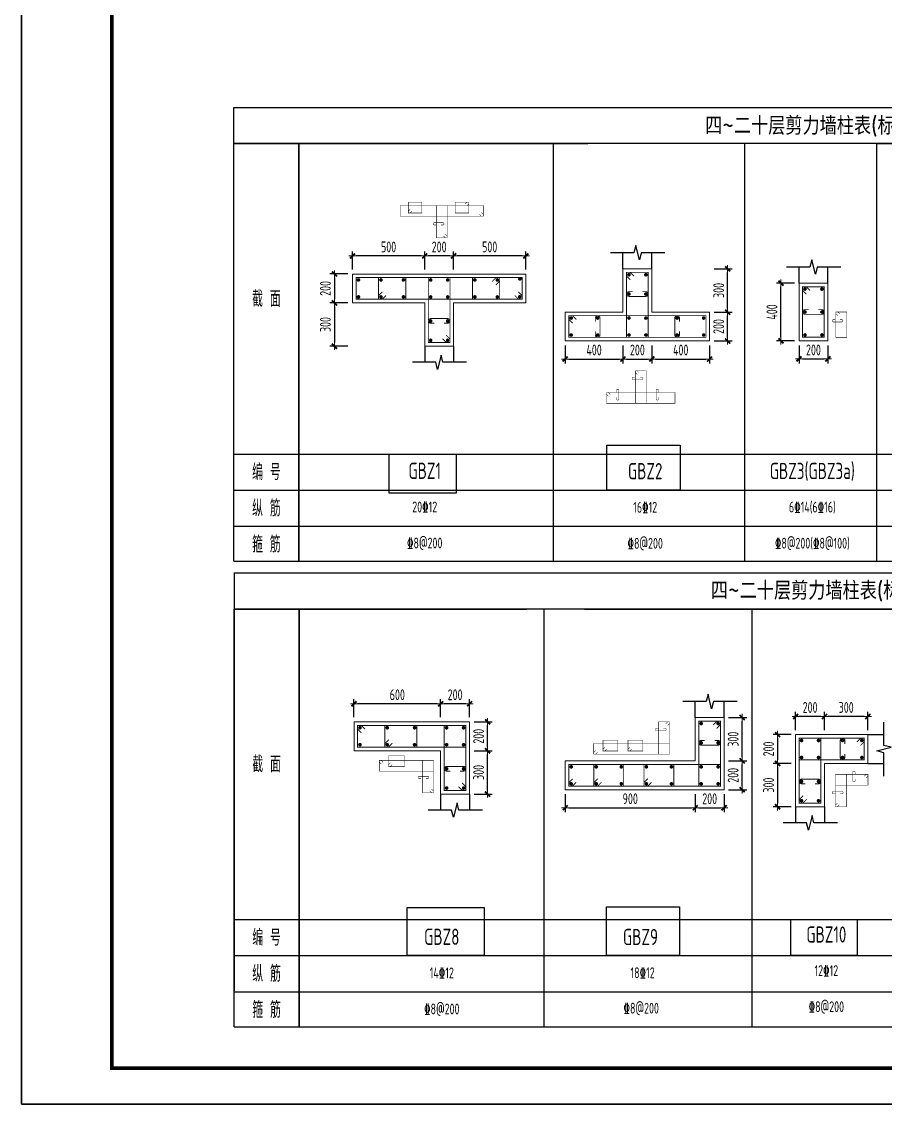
# Model space of a CAD drawing. Extents: x 580289 to 1106878, y -144605 to 78052.
# Drawn here: x 837055 to 860976, y 17710 to 47701 of the extents above; entities that cross this region are included whole.
import ezdxf
from ezdxf.enums import TextEntityAlignment as Align

# ---------------------------------------------------------------- set-up
doc = ezdxf.new("R2010")
doc.units = 0
doc.header["$LTSCALE"] = 100
doc.layers.get('0').update_dxf_attribs({"linetype": 'CONTINUOUS'})
doc.layers.get('Defpoints').update_dxf_attribs({"linetype": 'CONTINUOUS'})
for name, color, linetype in [('21000', 7, 'CONTINUOUS'), ('TAB', 7, 'CONTINUOUS'), ('TEXT', 2, 'CONTINUOUS'), ('THIN', 7, 'CONTINUOUS'), ('T图框', 7, 'CONTINUOUS'), ('图框', 254, 'CONTINUOUS')]:
    doc.layers.add(name, color=color, linetype=linetype)
for name, color, linetype, lineweight in [('REIN', 6, 'CONTINUOUS', 18), ('Z-柱大样外框', 7, 'CONTINUOUS', 18), ('Z-详图标注', 3, 'CONTINUOUS', 18)]:
    doc.layers.add(name, color=color, linetype=linetype, lineweight=lineweight)
doc.styles.get("Standard").update_dxf_attribs({"font": 'tssdeng.shx', "width": 0.7, "bigfont": 'tssdchn.shx'})
doc.styles.add('TCCAD_Dimension', font='Tssdeng.shx', dxfattribs={"width": 0.7, "bigfont": 'tssdchn.shx'})
doc.dimstyles.new('TCCAD_25_100', dxfattribs={"dimtxt": 300, "dimasz": 100, "dimexe": 125, "dimexo": 125, "dimgap": 100, "dimtad": 1, "dimdec": 0, "dimlfac": 0.25, "dimzin": 0, "dimdsep": 46, "dimtxsty": 'TCCAD_Dimension', "dimblk": '_TCDBK25_100', "dimcen": 0, "dimclrt": 7, "dimadec": 0, "dimazin": 0, "dimtfac": 1, "dimtdec": 0, "dimtix": 1, "dimtmove": 2, "dimatfit": 3, "dimfxl": 1, "dimtolj": 1, "dimtzin": 0, "dimarcsym": 0})

# ---------------------------------------------------------------- blocks, each defined once
blk = doc.blocks.new('_TCDBK25_100')
blk.add_line((-1, 0), (1, 0))
at = {"const_width": 0.5}
blk.add_lwpolyline([(-0.7, -0.7), (0.7, 0.7)], dxfattribs=at)
blk = doc.blocks.new('*D948')
at = {"layer": 'Defpoints', "color": 0}
for p in [(852109, 38856), (853709, 38856), (853709, 38356)]:
    blk.add_point(p, dxfattribs=at)
at = {"layer": 'Z-详图标注', "color": 0, "lineweight": -2}
for p, q in [((852109, 38731), (852109, 38231)), ((853709, 38731), (853709, 38231)), ((852209, 38356), (853609, 38356))]:
    blk.add_line(p, q, dxfattribs=at)
at = {"layer": 'Z-详图标注', "color": 0, "lineweight": -2, "xscale": 100, "yscale": 100, "zscale": 100, "rotation": 180}
blk.add_blockref('_TCDBK25_100', (852109, 38356), dxfattribs=at)
at = {"layer": 'Z-详图标注', "color": 0, "lineweight": -2, "xscale": 100, "yscale": 100, "zscale": 100}
blk.add_blockref('_TCDBK25_100', (853709, 38356), dxfattribs=at)
at = {"layer": 'Z-详图标注', "color": 7, "insert": (852909, 38606), "char_height": 300, "attachment_point": 5, "style": 'TCCAD_Dimension'}
blk.add_mtext('\\A1;400', dxfattribs=at)
blk = doc.blocks.new('*D949')
at = {"layer": 'Defpoints', "color": 0}
for p in [(853709, 38856), (854509, 38856), (854509, 38356)]:
    blk.add_point(p, dxfattribs=at)
at = {"layer": 'Z-详图标注', "color": 0, "lineweight": -2}
for p, q in [((853709, 38731), (853709, 38231)), ((854509, 38731), (854509, 38231)), ((853809, 38356), (854409, 38356))]:
    blk.add_line(p, q, dxfattribs=at)
at = {"layer": 'Z-详图标注', "color": 0, "lineweight": -2, "xscale": 100, "yscale": 100, "zscale": 100, "rotation": 180}
blk.add_blockref('_TCDBK25_100', (853709, 38356), dxfattribs=at)
at = {"layer": 'Z-详图标注', "color": 0, "lineweight": -2, "xscale": 100, "yscale": 100, "zscale": 100}
blk.add_blockref('_TCDBK25_100', (854509, 38356), dxfattribs=at)
at = {"layer": 'Z-详图标注', "color": 7, "insert": (854109, 38606), "char_height": 300, "attachment_point": 5, "style": 'TCCAD_Dimension'}
blk.add_mtext('\\A1;200', dxfattribs=at)
blk = doc.blocks.new('*D950')
at = {"layer": 'Defpoints', "color": 0}
for p in [(854509, 38856), (856109, 38856), (856109, 38356)]:
    blk.add_point(p, dxfattribs=at)
at = {"layer": 'Z-详图标注', "color": 0, "lineweight": -2}
for p, q in [((854509, 38731), (854509, 38231)), ((856109, 38731), (856109, 38231)), ((854609, 38356), (856009, 38356))]:
    blk.add_line(p, q, dxfattribs=at)
at = {"layer": 'Z-详图标注', "color": 0, "lineweight": -2, "xscale": 100, "yscale": 100, "zscale": 100, "rotation": 180}
blk.add_blockref('_TCDBK25_100', (854509, 38356), dxfattribs=at)
at = {"layer": 'Z-详图标注', "color": 0, "lineweight": -2, "xscale": 100, "yscale": 100, "zscale": 100}
blk.add_blockref('_TCDBK25_100', (856109, 38356), dxfattribs=at)
at = {"layer": 'Z-详图标注', "color": 7, "insert": (855309, 38606), "char_height": 300, "attachment_point": 5, "style": 'TCCAD_Dimension'}
blk.add_mtext('\\A1;400', dxfattribs=at)
blk = doc.blocks.new('*D951')
at = {"layer": 'Defpoints', "color": 0}
for p in [(856109, 39656), (856609, 39656), (856109, 38856)]:
    blk.add_point(p, dxfattribs=at)
at = {"layer": 'Z-详图标注', "color": 0, "lineweight": -2}
for p, q in [((856234, 39656), (856734, 39656)), ((856609, 38956), (856609, 39556)), ((856234, 38856), (856734, 38856))]:
    blk.add_line(p, q, dxfattribs=at)
at = {"layer": 'Z-详图标注', "color": 0, "lineweight": -2, "xscale": 100, "yscale": 100, "zscale": 100}
for p, rotation in [((856609, 39656), 90), ((856609, 38856), 270)]:
    blk.add_blockref('_TCDBK25_100', p, dxfattribs=dict(at, rotation=rotation))
at = {"layer": 'Z-详图标注', "color": 7, "insert": (856359, 39256), "char_height": 300, "attachment_point": 5, "rotation": 90, "style": 'TCCAD_Dimension'}
blk.add_mtext('\\A1;200', dxfattribs=at)
blk = doc.blocks.new('*D952')
at = {"layer": 'Defpoints', "color": 0}
for p in [(856109, 40856), (856609, 40856), (856109, 39656)]:
    blk.add_point(p, dxfattribs=at)
at = {"layer": 'Z-详图标注', "color": 0, "lineweight": -2}
for p, q in [((856234, 40856), (856734, 40856)), ((856609, 39756), (856609, 40756)), ((856234, 39656), (856734, 39656))]:
    blk.add_line(p, q, dxfattribs=at)
at = {"layer": 'Z-详图标注', "color": 0, "lineweight": -2, "xscale": 100, "yscale": 100, "zscale": 100}
for p, rotation in [((856609, 40856), 90), ((856609, 39656), 270)]:
    blk.add_blockref('_TCDBK25_100', p, dxfattribs=dict(at, rotation=rotation))
at = {"layer": 'Z-详图标注', "color": 7, "insert": (856359, 40256), "char_height": 300, "attachment_point": 5, "rotation": 90, "style": 'TCCAD_Dimension'}
blk.add_mtext('\\A1;300', dxfattribs=at)
blk = doc.blocks.new('*D969')
at = {"layer": 'Defpoints', "color": 0}
for p in [(858585, 38858), (859385, 38858), (859385, 38358)]:
    blk.add_point(p, dxfattribs=at)
at = {"layer": 'Z-详图标注', "color": 0, "lineweight": -2}
for p, q in [((858585, 38733), (858585, 38233)), ((859385, 38733), (859385, 38233)), ((858685, 38358), (859285, 38358))]:
    blk.add_line(p, q, dxfattribs=at)
at = {"layer": 'Z-详图标注', "color": 0, "lineweight": -2, "xscale": 100, "yscale": 100, "zscale": 100, "rotation": 180}
blk.add_blockref('_TCDBK25_100', (858585, 38358), dxfattribs=at)
at = {"layer": 'Z-详图标注', "color": 0, "lineweight": -2, "xscale": 100, "yscale": 100, "zscale": 100}
blk.add_blockref('_TCDBK25_100', (859385, 38358), dxfattribs=at)
at = {"layer": 'Z-详图标注', "color": 7, "insert": (858985, 38608), "char_height": 300, "attachment_point": 5, "style": 'TCCAD_Dimension'}
blk.add_mtext('\\A1;200', dxfattribs=at)
blk = doc.blocks.new('*D970')
at = {"layer": 'Defpoints', "color": 0}
for p in [(858085, 40458), (858585, 40458), (858585, 38858)]:
    blk.add_point(p, dxfattribs=at)
at = {"layer": 'Z-详图标注', "color": 0, "lineweight": -2}
for p, q in [((858460, 40458), (857960, 40458)), ((858085, 38958), (858085, 40358)), ((858460, 38858), (857960, 38858))]:
    blk.add_line(p, q, dxfattribs=at)
at = {"layer": 'Z-详图标注', "color": 0, "lineweight": -2, "xscale": 100, "yscale": 100, "zscale": 100}
for p, rotation in [((858085, 40458), 90), ((858085, 38858), 270)]:
    blk.add_blockref('_TCDBK25_100', p, dxfattribs=dict(at, rotation=rotation))
at = {"layer": 'Z-详图标注', "color": 7, "insert": (857835, 39658), "char_height": 300, "attachment_point": 5, "rotation": 90, "style": 'TCCAD_Dimension'}
blk.add_mtext('\\A1;400', dxfattribs=at)
blk = doc.blocks.new('*D973')
at = {"layer": 'Defpoints', "color": 0}
for p in [(849018, 41211), (849018, 40711), (851018, 40711)]:
    blk.add_point(p, dxfattribs=at)
at = {"layer": 'Z-详图标注', "color": 0, "lineweight": -2}
for p, q in [((849018, 40836), (849018, 41336)), ((850918, 41211), (849118, 41211)), ((851018, 40836), (851018, 41336))]:
    blk.add_line(p, q, dxfattribs=at)
at = {"layer": 'Z-详图标注', "color": 0, "lineweight": -2, "xscale": 100, "yscale": 100, "zscale": 100, "rotation": 180}
blk.add_blockref('_TCDBK25_100', (849018, 41211), dxfattribs=at)
at = {"layer": 'Z-详图标注', "color": 0, "lineweight": -2, "xscale": 100, "yscale": 100, "zscale": 100}
blk.add_blockref('_TCDBK25_100', (851018, 41211), dxfattribs=at)
at = {"layer": 'Z-详图标注', "color": 7, "insert": (850018, 41461), "char_height": 300, "attachment_point": 5, "style": 'TCCAD_Dimension'}
blk.add_mtext('\\A1;500', dxfattribs=at)
blk = doc.blocks.new('*D974')
at = {"layer": 'Defpoints', "color": 0}
for p in [(848218, 41211), (848218, 40711), (849018, 40711)]:
    blk.add_point(p, dxfattribs=at)
at = {"layer": 'Z-详图标注', "color": 0, "lineweight": -2}
for p, q in [((848218, 40836), (848218, 41336)), ((848918, 41211), (848318, 41211)), ((849018, 40836), (849018, 41336))]:
    blk.add_line(p, q, dxfattribs=at)
at = {"layer": 'Z-详图标注', "color": 0, "lineweight": -2, "xscale": 100, "yscale": 100, "zscale": 100, "rotation": 180}
blk.add_blockref('_TCDBK25_100', (848218, 41211), dxfattribs=at)
at = {"layer": 'Z-详图标注', "color": 0, "lineweight": -2, "xscale": 100, "yscale": 100, "zscale": 100}
blk.add_blockref('_TCDBK25_100', (849018, 41211), dxfattribs=at)
at = {"layer": 'Z-详图标注', "color": 7, "insert": (848618, 41461), "char_height": 300, "attachment_point": 5, "style": 'TCCAD_Dimension'}
blk.add_mtext('\\A1;200', dxfattribs=at)
blk = doc.blocks.new('*D975')
at = {"layer": 'Defpoints', "color": 0}
for p in [(846218, 41211), (846218, 40711), (848218, 40711)]:
    blk.add_point(p, dxfattribs=at)
at = {"layer": 'Z-详图标注', "color": 0, "lineweight": -2}
for p, q in [((846218, 40836), (846218, 41336)), ((848118, 41211), (846318, 41211)), ((848218, 40836), (848218, 41336))]:
    blk.add_line(p, q, dxfattribs=at)
at = {"layer": 'Z-详图标注', "color": 0, "lineweight": -2, "xscale": 100, "yscale": 100, "zscale": 100, "rotation": 180}
blk.add_blockref('_TCDBK25_100', (846218, 41211), dxfattribs=at)
at = {"layer": 'Z-详图标注', "color": 0, "lineweight": -2, "xscale": 100, "yscale": 100, "zscale": 100}
blk.add_blockref('_TCDBK25_100', (848218, 41211), dxfattribs=at)
at = {"layer": 'Z-详图标注', "color": 7, "insert": (847218, 41461), "char_height": 300, "attachment_point": 5, "style": 'TCCAD_Dimension'}
blk.add_mtext('\\A1;500', dxfattribs=at)
blk = doc.blocks.new('*D976')
at = {"layer": 'Defpoints', "color": 0}
for p in [(846218, 40711), (845718, 39911), (846218, 39911)]:
    blk.add_point(p, dxfattribs=at)
at = {"layer": 'Z-详图标注', "color": 0, "lineweight": -2}
for p, q in [((846093, 40711), (845593, 40711)), ((845718, 40611), (845718, 40011)), ((846093, 39911), (845593, 39911))]:
    blk.add_line(p, q, dxfattribs=at)
at = {"layer": 'Z-详图标注', "color": 0, "lineweight": -2, "xscale": 100, "yscale": 100, "zscale": 100}
for p, rotation in [((845718, 40711), 90), ((845718, 39911), 270)]:
    blk.add_blockref('_TCDBK25_100', p, dxfattribs=dict(at, rotation=rotation))
at = {"layer": 'Z-详图标注', "color": 7, "insert": (845468, 40311), "char_height": 300, "attachment_point": 5, "rotation": 90, "style": 'TCCAD_Dimension'}
blk.add_mtext('\\A1;200', dxfattribs=at)
blk = doc.blocks.new('*D977')
at = {"layer": 'Defpoints', "color": 0}
for p in [(846218, 39911), (845718, 38711), (846218, 38711)]:
    blk.add_point(p, dxfattribs=at)
at = {"layer": 'Z-详图标注', "color": 0, "lineweight": -2}
for p, q in [((846093, 39911), (845593, 39911)), ((845718, 39811), (845718, 38811)), ((846093, 38711), (845593, 38711))]:
    blk.add_line(p, q, dxfattribs=at)
at = {"layer": 'Z-详图标注', "color": 0, "lineweight": -2, "xscale": 100, "yscale": 100, "zscale": 100}
for p, rotation in [((845718, 39911), 90), ((845718, 38711), 270)]:
    blk.add_blockref('_TCDBK25_100', p, dxfattribs=dict(at, rotation=rotation))
at = {"layer": 'Z-详图标注', "color": 7, "insert": (845468, 39311), "char_height": 300, "attachment_point": 5, "rotation": 90, "style": 'TCCAD_Dimension'}
blk.add_mtext('\\A1;300', dxfattribs=at)
blk = doc.blocks.new('*D978')
at = {"layer": 'Defpoints', "color": 0}
for p in [(852111, 26425), (855711, 26425), (855711, 25925)]:
    blk.add_point(p, dxfattribs=at)
at = {"layer": 'Z-详图标注', "color": 0, "lineweight": -2}
for p, q in [((852111, 26300), (852111, 25800)), ((855711, 26300), (855711, 25800)), ((852211, 25925), (855611, 25925))]:
    blk.add_line(p, q, dxfattribs=at)
at = {"layer": 'Z-详图标注', "color": 0, "lineweight": -2, "xscale": 100, "yscale": 100, "zscale": 100, "rotation": 180}
blk.add_blockref('_TCDBK25_100', (852111, 25925), dxfattribs=at)
at = {"layer": 'Z-详图标注', "color": 0, "lineweight": -2, "xscale": 100, "yscale": 100, "zscale": 100}
blk.add_blockref('_TCDBK25_100', (855711, 25925), dxfattribs=at)
at = {"layer": 'Z-详图标注', "color": 7, "insert": (853911, 26175), "char_height": 300, "attachment_point": 5, "style": 'TCCAD_Dimension'}
blk.add_mtext('\\A1;900', dxfattribs=at)
blk = doc.blocks.new('*D979')
at = {"layer": 'Defpoints', "color": 0}
for p in [(855711, 26425), (856511, 26425), (856511, 25925)]:
    blk.add_point(p, dxfattribs=at)
at = {"layer": 'Z-详图标注', "color": 0, "lineweight": -2}
for p, q in [((855711, 26300), (855711, 25800)), ((856511, 26300), (856511, 25800)), ((855811, 25925), (856411, 25925))]:
    blk.add_line(p, q, dxfattribs=at)
at = {"layer": 'Z-详图标注', "color": 0, "lineweight": -2, "xscale": 100, "yscale": 100, "zscale": 100, "rotation": 180}
blk.add_blockref('_TCDBK25_100', (855711, 25925), dxfattribs=at)
at = {"layer": 'Z-详图标注', "color": 0, "lineweight": -2, "xscale": 100, "yscale": 100, "zscale": 100}
blk.add_blockref('_TCDBK25_100', (856511, 25925), dxfattribs=at)
at = {"layer": 'Z-详图标注', "color": 7, "insert": (856111, 26175), "char_height": 300, "attachment_point": 5, "style": 'TCCAD_Dimension'}
blk.add_mtext('\\A1;200', dxfattribs=at)
blk = doc.blocks.new('*D980')
at = {"layer": 'Defpoints', "color": 0}
for p in [(856511, 27225), (857011, 27225), (856511, 26425)]:
    blk.add_point(p, dxfattribs=at)
at = {"layer": 'Z-详图标注', "color": 0, "lineweight": -2}
for p, q in [((856636, 27225), (857136, 27225)), ((857011, 26525), (857011, 27125)), ((856636, 26425), (857136, 26425))]:
    blk.add_line(p, q, dxfattribs=at)
at = {"layer": 'Z-详图标注', "color": 0, "lineweight": -2, "xscale": 100, "yscale": 100, "zscale": 100}
for p, rotation in [((857011, 27225), 90), ((857011, 26425), 270)]:
    blk.add_blockref('_TCDBK25_100', p, dxfattribs=dict(at, rotation=rotation))
at = {"layer": 'Z-详图标注', "color": 7, "insert": (856761, 26825), "char_height": 300, "attachment_point": 5, "rotation": 90, "style": 'TCCAD_Dimension'}
blk.add_mtext('\\A1;200', dxfattribs=at)
blk = doc.blocks.new('*D981')
at = {"layer": 'Defpoints', "color": 0}
for p in [(856511, 28425), (857011, 28425), (856511, 27225)]:
    blk.add_point(p, dxfattribs=at)
at = {"layer": 'Z-详图标注', "color": 0, "lineweight": -2}
for p, q in [((856636, 28425), (857136, 28425)), ((857011, 27325), (857011, 28325)), ((856636, 27225), (857136, 27225))]:
    blk.add_line(p, q, dxfattribs=at)
at = {"layer": 'Z-详图标注', "color": 0, "lineweight": -2, "xscale": 100, "yscale": 100, "zscale": 100}
for p, rotation in [((857011, 28425), 90), ((857011, 27225), 270)]:
    blk.add_blockref('_TCDBK25_100', p, dxfattribs=dict(at, rotation=rotation))
at = {"layer": 'Z-详图标注', "color": 7, "insert": (856761, 27825), "char_height": 300, "attachment_point": 5, "rotation": 90, "style": 'TCCAD_Dimension'}
blk.add_mtext('\\A1;300', dxfattribs=at)
blk = doc.blocks.new('*D982')
at = {"layer": 'Defpoints', "color": 0}
for p in [(859292, 28454), (859292, 27954), (860492, 27954)]:
    blk.add_point(p, dxfattribs=at)
at = {"layer": 'Z-详图标注', "color": 0, "lineweight": -2}
for p, q in [((859292, 28079), (859292, 28579)), ((860492, 28079), (860492, 28579)), ((860392, 28454), (859392, 28454))]:
    blk.add_line(p, q, dxfattribs=at)
at = {"layer": 'Z-详图标注', "color": 0, "lineweight": -2, "xscale": 100, "yscale": 100, "zscale": 100, "rotation": 180}
blk.add_blockref('_TCDBK25_100', (859292, 28454), dxfattribs=at)
at = {"layer": 'Z-详图标注', "color": 0, "lineweight": -2, "xscale": 100, "yscale": 100, "zscale": 100}
blk.add_blockref('_TCDBK25_100', (860492, 28454), dxfattribs=at)
at = {"layer": 'Z-详图标注', "color": 7, "insert": (859892, 28704), "char_height": 300, "attachment_point": 5, "style": 'TCCAD_Dimension'}
blk.add_mtext('\\A1;300', dxfattribs=at)
blk = doc.blocks.new('*D983')
at = {"layer": 'Defpoints', "color": 0}
for p in [(858492, 28454), (858492, 27954), (859292, 27954)]:
    blk.add_point(p, dxfattribs=at)
at = {"layer": 'Z-详图标注', "color": 0, "lineweight": -2}
for p, q in [((858492, 28079), (858492, 28579)), ((859292, 28079), (859292, 28579)), ((859192, 28454), (858592, 28454))]:
    blk.add_line(p, q, dxfattribs=at)
at = {"layer": 'Z-详图标注', "color": 0, "lineweight": -2, "xscale": 100, "yscale": 100, "zscale": 100, "rotation": 180}
blk.add_blockref('_TCDBK25_100', (858492, 28454), dxfattribs=at)
at = {"layer": 'Z-详图标注', "color": 0, "lineweight": -2, "xscale": 100, "yscale": 100, "zscale": 100}
blk.add_blockref('_TCDBK25_100', (859292, 28454), dxfattribs=at)
at = {"layer": 'Z-详图标注', "color": 7, "insert": (858892, 28704), "char_height": 300, "attachment_point": 5, "style": 'TCCAD_Dimension'}
blk.add_mtext('\\A1;200', dxfattribs=at)
blk = doc.blocks.new('*D984')
at = {"layer": 'Defpoints', "color": 0}
for p in [(858492, 27954), (857992, 27154), (858492, 27154)]:
    blk.add_point(p, dxfattribs=at)
at = {"layer": 'Z-详图标注', "color": 0, "lineweight": -2}
for p, q in [((858367, 27954), (857867, 27954)), ((857992, 27854), (857992, 27254)), ((858367, 27154), (857867, 27154))]:
    blk.add_line(p, q, dxfattribs=at)
at = {"layer": 'Z-详图标注', "color": 0, "lineweight": -2, "xscale": 100, "yscale": 100, "zscale": 100}
for p, rotation in [((857992, 27954), 90), ((857992, 27154), 270)]:
    blk.add_blockref('_TCDBK25_100', p, dxfattribs=dict(at, rotation=rotation))
at = {"layer": 'Z-详图标注', "color": 7, "insert": (857742, 27554), "char_height": 300, "attachment_point": 5, "rotation": 90, "style": 'TCCAD_Dimension'}
blk.add_mtext('\\A1;200', dxfattribs=at)
blk = doc.blocks.new('*D985')
at = {"layer": 'Defpoints', "color": 0}
for p in [(858492, 27154), (857992, 25954), (858492, 25954)]:
    blk.add_point(p, dxfattribs=at)
at = {"layer": 'Z-详图标注', "color": 0, "lineweight": -2}
for p, q in [((858367, 27154), (857867, 27154)), ((857992, 27054), (857992, 26054)), ((858367, 25954), (857867, 25954))]:
    blk.add_line(p, q, dxfattribs=at)
at = {"layer": 'Z-详图标注', "color": 0, "lineweight": -2, "xscale": 100, "yscale": 100, "zscale": 100}
for p, rotation in [((857992, 27154), 90), ((857992, 25954), 270)]:
    blk.add_blockref('_TCDBK25_100', p, dxfattribs=dict(at, rotation=rotation))
at = {"layer": 'Z-详图标注', "color": 7, "insert": (857742, 26554), "char_height": 300, "attachment_point": 5, "rotation": 90, "style": 'TCCAD_Dimension'}
blk.add_mtext('\\A1;300', dxfattribs=at)
blk = doc.blocks.new('*D1000')
at = {"layer": 'Defpoints', "color": 0}
for p in [(848660, 28806), (848660, 28306), (849460, 28306)]:
    blk.add_point(p, dxfattribs=at)
at = {"layer": 'Z-详图标注', "color": 0, "lineweight": -2}
for p, q in [((848660, 28431), (848660, 28931)), ((849360, 28806), (848760, 28806)), ((849460, 28431), (849460, 28931))]:
    blk.add_line(p, q, dxfattribs=at)
at = {"layer": 'Z-详图标注', "color": 0, "lineweight": -2, "xscale": 100, "yscale": 100, "zscale": 100, "rotation": 180}
blk.add_blockref('_TCDBK25_100', (848660, 28806), dxfattribs=at)
at = {"layer": 'Z-详图标注', "color": 0, "lineweight": -2, "xscale": 100, "yscale": 100, "zscale": 100}
blk.add_blockref('_TCDBK25_100', (849460, 28806), dxfattribs=at)
at = {"layer": 'Z-详图标注', "color": 7, "insert": (849060, 29056), "char_height": 300, "attachment_point": 5, "style": 'TCCAD_Dimension'}
blk.add_mtext('\\A1;200', dxfattribs=at)
blk = doc.blocks.new('*D1001')
at = {"layer": 'Defpoints', "color": 0}
for p in [(846260, 28806), (846260, 28306), (848660, 28306)]:
    blk.add_point(p, dxfattribs=at)
at = {"layer": 'Z-详图标注', "color": 0, "lineweight": -2}
for p, q in [((846260, 28431), (846260, 28931)), ((848560, 28806), (846360, 28806)), ((848660, 28431), (848660, 28931))]:
    blk.add_line(p, q, dxfattribs=at)
at = {"layer": 'Z-详图标注', "color": 0, "lineweight": -2, "xscale": 100, "yscale": 100, "zscale": 100, "rotation": 180}
blk.add_blockref('_TCDBK25_100', (846260, 28806), dxfattribs=at)
at = {"layer": 'Z-详图标注', "color": 0, "lineweight": -2, "xscale": 100, "yscale": 100, "zscale": 100}
blk.add_blockref('_TCDBK25_100', (848660, 28806), dxfattribs=at)
at = {"layer": 'Z-详图标注', "color": 7, "insert": (847460, 29056), "char_height": 300, "attachment_point": 5, "style": 'TCCAD_Dimension'}
blk.add_mtext('\\A1;600', dxfattribs=at)
blk = doc.blocks.new('*D1067')
at = {"layer": 'Defpoints', "color": 0}
for p in [(849460, 27506), (849960, 27506), (849460, 26306)]:
    blk.add_point(p, dxfattribs=at)
at = {"layer": 'Z-详图标注', "color": 0, "lineweight": -2}
for p, q in [((849585, 27506), (850085, 27506)), ((849960, 26406), (849960, 27406)), ((849585, 26306), (850085, 26306))]:
    blk.add_line(p, q, dxfattribs=at)
at = {"layer": 'Z-详图标注', "color": 0, "lineweight": -2, "xscale": 100, "yscale": 100, "zscale": 100}
for p, rotation in [((849960, 27506), 90), ((849960, 26306), 270)]:
    blk.add_blockref('_TCDBK25_100', p, dxfattribs=dict(at, rotation=rotation))
at = {"layer": 'Z-详图标注', "color": 7, "insert": (849710, 26906), "char_height": 300, "attachment_point": 5, "rotation": 90, "style": 'TCCAD_Dimension'}
blk.add_mtext('\\A1;300', dxfattribs=at)
blk = doc.blocks.new('*D1068')
at = {"layer": 'Defpoints', "color": 0}
for p in [(849460, 28306), (849960, 28306), (849460, 27506)]:
    blk.add_point(p, dxfattribs=at)
at = {"layer": 'Z-详图标注', "color": 0, "lineweight": -2}
for p, q in [((849585, 28306), (850085, 28306)), ((849960, 27606), (849960, 28206)), ((849585, 27506), (850085, 27506))]:
    blk.add_line(p, q, dxfattribs=at)
at = {"layer": 'Z-详图标注', "color": 0, "lineweight": -2, "xscale": 100, "yscale": 100, "zscale": 100}
for p, rotation in [((849960, 28306), 90), ((849960, 27506), 270)]:
    blk.add_blockref('_TCDBK25_100', p, dxfattribs=dict(at, rotation=rotation))
at = {"layer": 'Z-详图标注', "color": 7, "insert": (849710, 27906), "char_height": 300, "attachment_point": 5, "rotation": 90, "style": 'TCCAD_Dimension'}
blk.add_mtext('\\A1;200', dxfattribs=at)
blk = doc.blocks.new('A$C72C84CBD')
at = {"layer": '图框', "color": 0}
for points in [[(0, 0), (0, 59400), (84100, 59400), (84100, 0)], [(0, 0), (84100, 0), (84100, 59400), (0, 59400)]]:
    blk.add_lwpolyline(points, close=True, dxfattribs=at)
at = {"layer": '图框', "color": 0, "const_width": 100}
blk.add_lwpolyline([(2500, 1000), (83100, 1000), (83100, 58400), (2500, 58400)], close=True, dxfattribs=at)
blk = doc.blocks.new('图框')
at = {"layer": 'T图框', "color": 4}
blk.add_blockref('A$C72C84CBD', (602717, 102744), dxfattribs=at)

msp = doc.modelspace()

# ---------------------------------------------------------------- linework, layer by layer
at = {"layer": '21000', "color": 1, "lineweight": 30}
for points in [[(847236.3, 35723.7), (849092.5, 35723.7), (849092.5, 34636.3), (847236.3, 34636.3)], [(853262.1, 35966.1), (855295.6, 35966.1), (855295.6, 34723.7), (853262.1, 34723.7)], [(847732.4, 23159.8), (849861.7, 23159.8), (849861.7, 21830.5), (847732.4, 21830.5)], [(853255.8, 23180.8), (855279.6, 23180.8), (855279.6, 21830.5), (853255.8, 21830.5)], [(858357.5, 22830.5), (860191.6, 22830.5), (860191.6, 21830.5), (858357.5, 21830.5)]]:
    msp.add_lwpolyline(points, close=True, dxfattribs=at)
at = {"layer": 'REIN', "color": 210}
for points, const_width in [([(849788.4, 42413.7), (849841.4, 42360.7), (849841.4, 42310.7), (847541.4, 42310.7), (847541.4, 42610.7), (849841.4, 42610.7), (849841.4, 42310.7), (849791.4, 42310.7), (849738.4, 42363.7)], 12.5), ([(848788.4, 41813.7), (848841.4, 41760.7), (848841.4, 41710.7), (848541.4, 41710.7), (848541.4, 42610.7), (848841.4, 42610.7), (848841.4, 41710.7), (848791.4, 41710.7), (848738.4, 41763.7)], 12.5), ([(850812.4, 40216.7), (850918.5, 40110.6), (850918.5, 40010.6), (846318.5, 40010.6), (846318.5, 40610.6), (850918.5, 40610.6), (850918.5, 40010.6), (850818.5, 40010.6), (850712.4, 40116.7)], 25), ([(848812.4, 39016.7), (848918.5, 38910.6), (848918.5, 38810.6), (848318.5, 38810.6), (848318.5, 40610.6), (848918.5, 40610.6), (848918.5, 38810.6), (848818.5, 38810.6), (848712.4, 38916.7)], 25), ([(853915.3, 40549.7), (853809.3, 40655.7), (853809.3, 40755.7), (854409.3, 40755.7), (854409.3, 38955.7), (853809.3, 38955.7), (853809.3, 40755.7), (853909.3, 40755.7), (854015.3, 40649.7)], 25), ([(858791, 40151.7), (858685, 40257.8), (858685, 40357.8), (859285, 40357.8), (859285, 38957.8), (858685, 38957.8), (858685, 40357.8), (858785, 40357.8), (858891, 40251.7)], 25), ([(859661.2, 39555), (859608.1, 39608), (859608.1, 39658), (859908.1, 39658), (859908.1, 38958), (859608.1, 38958), (859608.1, 39658), (859658.1, 39658), (859711.2, 39605)], 12.5), ([(852315.3, 39349.7), (852209.3, 39455.7), (852209.3, 39555.7), (856009.3, 39555.7), (856009.3, 38955.7), (852209.3, 38955.7), (852209.3, 39555.7), (852309.3, 39555.7), (852415.3, 39449.7)], 25), ([(854105.1, 37925.8), (854052, 37978.9), (854052, 38028.9), (854352, 38028.9), (854352, 37128.9), (854052, 37128.9), (854052, 38028.9), (854102, 38028.9), (854155.1, 37975.8)], 12.5), ([(853305.1, 37325.8), (853252, 37378.9), (853252, 37428.9), (855152, 37428.9), (855152, 37128.9), (853252, 37128.9), (853252, 37428.9), (853302, 37428.9), (853355.1, 37375.8)], 12.5), ([(846466.1, 28000.3), (846360.1, 28106.4), (846360.1, 28206.4), (849360.1, 28206.4), (849360.1, 27606.4), (846360.1, 27606.4), (846360.1, 28206.4), (846460.1, 28206.4), (846566.1, 28100.3)], 25), ([(849254, 26612.4), (849360.1, 26506.4), (849360.1, 26406.4), (848760.1, 26406.4), (848760.1, 28206.4), (849360.1, 28206.4), (849360.1, 26406.4), (849260.1, 26406.4), (849154, 26512.4)], 25), ([(854894.2, 28254.6), (854947.2, 28307.6), (854997.2, 28307.6), (854997.2, 27407.6), (854697.2, 27407.6), (854697.2, 28307.6), (854997.2, 28307.6), (854997.2, 28257.6), (854944.2, 28204.6)], 12.5), ([(856204.8, 28218.5), (856310.9, 28324.5), (856410.9, 28324.5), (856410.9, 26524.5), (855810.9, 26524.5), (855810.9, 28324.5), (856410.9, 28324.5), (856410.9, 28224.5), (856304.8, 28118.5)], 25), ([(853000.2, 27460.7), (852947.2, 27407.6), (852897.2, 27407.6), (852897.2, 27707.6), (854997.2, 27707.6), (854997.2, 27407.6), (852897.2, 27407.6), (852897.2, 27457.6), (852950.2, 27510.7)], 12.5), ([(858797.7, 26160), (858691.7, 26054), (858591.7, 26054), (858591.7, 27854), (859191.7, 27854), (859191.7, 26054), (858591.7, 26054), (858591.7, 26154), (858697.7, 26260)], 25), ([(860185.6, 27747.9), (860291.7, 27854), (860391.7, 27854), (860391.7, 27254), (858591.7, 27254), (858591.7, 27854), (860391.7, 27854), (860391.7, 27754), (860285.6, 27647.9)], 25), ([(847013.6, 27136.2), (846960.6, 27189.2), (846960.6, 27239.2), (848460.6, 27239.2), (848460.6, 26939.2), (846960.6, 26939.2), (846960.6, 27239.2), (847010.6, 27239.2), (847063.6, 27186.2)], 12.5), ([(848407.5, 26442.2), (848460.6, 26389.2), (848460.6, 26339.2), (848160.6, 26339.2), (848160.6, 27239.2), (848460.6, 27239.2), (848460.6, 26339.2), (848410.6, 26339.2), (848357.5, 26392.2)], 12.5), ([(852416.9, 26630.6), (852310.9, 26524.5), (852210.9, 26524.5), (852210.9, 27124.5), (856410.9, 27124.5), (856410.9, 26524.5), (852210.9, 26524.5), (852210.9, 26624.5), (852316.9, 26730.6)], 25), ([(859699, 26006), (859645.9, 25952.9), (859595.9, 25952.9), (859595.9, 26852.9), (859895.9, 26852.9), (859895.9, 25952.9), (859595.9, 25952.9), (859595.9, 26002.9), (859649, 26056)], 12.5), ([(860392.9, 26799.9), (860445.9, 26852.9), (860495.9, 26852.9), (860495.9, 26552.9), (859595.9, 26552.9), (859595.9, 26852.9), (860495.9, 26852.9), (860495.9, 26802.9), (860442.9, 26749.9)], 12.5)]:
    msp.add_lwpolyline(points, dxfattribs=dict(at, const_width=const_width))
at = {"layer": 'REIN', "color": 6}
for points, const_width in [([(847867, 42452.9), (847813.9, 42399.9), (847763.9, 42399.9), (847763.9, 42699.9), (848140.6, 42699.9), (848140.6, 42399.9), (847763.9, 42399.9), (847763.9, 42449.9), (847817, 42502.9)], 12.5), ([(849337.6, 42646.8), (849390.6, 42699.9), (849440.6, 42699.9), (849440.6, 42399.9), (849063.9, 42399.9), (849063.9, 42699.9), (849440.6, 42699.9), (849440.6, 42649.9), (849387.6, 42596.8)], 12.5), ([(847147.9, 40116.7), (847041.8, 40010.6), (846941.8, 40010.6), (846941.8, 40610.6), (847695.1, 40610.6), (847695.1, 40010.6), (846941.8, 40010.6), (846941.8, 40110.6), (847047.9, 40216.7)], 25), ([(850089.1, 40504.5), (850195.1, 40610.6), (850295.1, 40610.6), (850295.1, 40010.6), (849541.8, 40010.6), (849541.8, 40610.6), (850295.1, 40610.6), (850295.1, 40510.6), (850189.1, 40404.5)], 25), ([(847322.8, 27712.4), (847216.7, 27606.4), (847116.7, 27606.4), (847116.7, 28206.4), (848003.4, 28206.4), (848003.4, 27606.4), (847116.7, 27606.4), (847116.7, 27706.4), (847222.8, 27812.4)], 25), ([(853258.1, 27549.8), (853205, 27496.8), (853155, 27496.8), (853155, 27796.8), (853567, 27796.8), (853567, 27496.8), (853155, 27496.8), (853155, 27546.8), (853208.1, 27599.8)], 12.5), ([(853952.1, 27549.8), (853899, 27496.8), (853849, 27496.8), (853849, 27796.8), (854261, 27796.8), (854261, 27496.8), (853849, 27496.8), (853849, 27546.8), (853902.1, 27599.8)], 12.5), ([(847315.8, 27118.4), (847262.8, 27065.3), (847212.8, 27065.3), (847212.8, 27365.3), (847656.1, 27365.3), (847656.1, 27065.3), (847212.8, 27065.3), (847212.8, 27115.3), (847265.8, 27168.4)], 12.5), ([(853110.9, 26630.6), (853004.9, 26524.5), (852904.9, 26524.5), (852904.9, 27124.5), (853728.9, 27124.5), (853728.9, 26524.5), (852904.9, 26524.5), (852904.9, 26624.5), (853010.9, 26730.6)], 25), ([(854498.9, 26630.6), (854392.9, 26524.5), (854292.9, 26524.5), (854292.9, 27124.5), (855116.9, 27124.5), (855116.9, 26524.5), (854292.9, 26524.5), (854292.9, 26624.5), (854398.9, 26730.6)], 25)]:
    msp.add_lwpolyline(points, dxfattribs=dict(at, const_width=const_width))
for points, const_width in [([(848534.8, 42067.4), (848484.8, 42067.4, -1), (848484.8, 42132.4), (848719.8, 42132.4, -1), (848719.8, 42067.4), (848669.8, 42067.4)], 12.5), ([(854244.3, 40220.7), (854344.3, 40220.7, -1), (854344.3, 40090.7), (853874.3, 40090.7, -1), (853874.3, 40220.7), (853974.3, 40220.7)], 25), ([(859120, 39722.8), (859220, 39722.8, -1), (859220, 39592.8), (858750, 39592.8, -1), (858750, 39722.8), (858850, 39722.8)], 25), ([(848483.5, 39345.6), (848383.5, 39345.6, -1), (848383.5, 39475.6), (848853.5, 39475.6, -1), (848853.5, 39345.6), (848753.5, 39345.6)], 25), ([(852944.3, 39390.7), (852944.3, 39490.7, -1), (853074.3, 39490.7), (853074.3, 39020.7, -1), (852944.3, 39020.7), (852944.3, 39120.7)], 25), ([(855274.3, 39120.7), (855274.3, 39020.7, -1), (855144.3, 39020.7), (855144.3, 39490.7, -1), (855274.3, 39490.7), (855274.3, 39390.7)], 25), ([(859719.8, 39446.3), (859769.8, 39446.3, -1), (859769.8, 39381.3), (859534.8, 39381.3, -1), (859534.8, 39446.3), (859584.8, 39446.3)], 12.5), ([(854180.4, 37850.5), (854230.4, 37850.5, -1), (854230.4, 37785.5), (853995.4, 37785.5, -1), (853995.4, 37850.5), (854045.4, 37850.5)], 12.5), ([(853530.4, 37435.5), (853530.4, 37485.5, -1), (853595.4, 37485.5), (853595.4, 37250.5, -1), (853530.4, 37250.5), (853530.4, 37300.5)], 12.5), ([(854695.4, 37300.5), (854695.4, 37250.5, -1), (854630.4, 37250.5), (854630.4, 37485.5, -1), (854695.4, 37485.5), (854695.4, 37435.5)], 12.5), ([(854825.5, 28129.3), (854875.5, 28129.3, -1), (854875.5, 28064.3), (854640.5, 28064.3, -1), (854640.5, 28129.3), (854690.5, 28129.3)], 12.5), ([(856245.9, 27789.5), (856345.9, 27789.5, -1), (856345.9, 27659.5), (855875.9, 27659.5, -1), (855875.9, 27789.5), (855975.9, 27789.5)], 25), ([(859856.7, 27419), (859856.7, 27319, -1), (859726.7, 27319), (859726.7, 27789, -1), (859856.7, 27789), (859856.7, 27689)], 25), ([(848925.1, 26941.4), (848825.1, 26941.4, -1), (848825.1, 27071.4), (849295.1, 27071.4, -1), (849295.1, 26941.4), (849195.1, 26941.4)], 25), ([(848117, 26732.8), (848067, 26732.8, -1), (848067, 26797.8), (848302, 26797.8, -1), (848302, 26732.8), (848252, 26732.8)], 12.5), ([(858756.7, 26589), (858656.7, 26589, -1), (858656.7, 26719), (859126.7, 26719, -1), (859126.7, 26589), (859026.7, 26589)], 25), ([(860139.3, 26724.6), (860139.3, 26674.6, -1), (860074.3, 26674.6), (860074.3, 26909.6, -1), (860139.3, 26909.6), (860139.3, 26859.6)], 12.5), ([(859589.3, 26309.6), (859539.3, 26309.6, -1), (859539.3, 26374.6), (859774.3, 26374.6, -1), (859774.3, 26309.6), (859724.3, 26309.6)], 12.5)]:
    msp.add_lwpolyline(points, format="xyb", dxfattribs=dict(at, const_width=const_width))
at = {"layer": 'REIN', "color": 6, "const_width": 50}
for points in [[(846358.5, 40545.6, 1), (846408.5, 40545.6, 1)], [(846981.8, 40545.6, 1), (847031.8, 40545.6, 1)], [(847605.1, 40545.6, 1), (847655.1, 40545.6, 1)], [(848358.5, 40545.6, 1), (848408.5, 40545.6, 1)], [(848828.5, 40545.6, 1), (848878.5, 40545.6, 1)], [(849581.8, 40545.6, 1), (849631.8, 40545.6, 1)], [(850205.1, 40545.6, 1), (850255.1, 40545.6, 1)], [(850828.5, 40575.6, 1), (850878.5, 40575.6, 1)], [(853849.3, 40690.7, 1), (853899.3, 40690.7, 1)], [(854319.3, 40690.7, 1), (854369.3, 40690.7, 1)], [(853849.3, 40155.7, 1), (853899.3, 40155.7, 1)], [(854319.3, 40155.7, 1), (854369.3, 40155.7, 1)], [(858725, 40292.8, 1), (858775, 40292.8, 1)], [(859195, 40292.8, 1), (859245, 40292.8, 1)], [(846358.5, 40075.6, 1), (846408.5, 40075.6, 1)], [(846981.8, 40075.6, 1), (847031.8, 40075.6, 1)], [(847605.1, 40075.6, 1), (847655.1, 40075.6, 1)], [(848358.5, 40075.6, 1), (848408.5, 40075.6, 1)], [(848828.5, 40075.6, 1), (848878.5, 40075.6, 1)], [(849581.8, 40075.6, 1), (849631.8, 40075.6, 1)], [(850205.1, 40075.6, 1), (850255.1, 40075.6, 1)], [(850824.3, 40078.6, 1), (850874.3, 40078.6, 1)], [(858725, 39657.8, 1), (858775, 39657.8, 1)], [(859195, 39657.8, 1), (859245, 39657.8, 1)], [(848358.5, 39410.6, 1), (848408.5, 39410.6, 1)], [(848828.5, 39410.6, 1), (848878.5, 39410.6, 1)], [(852249.3, 39490.7, 1), (852299.3, 39490.7, 1)], [(852984.3, 39490.7, 1), (853034.3, 39490.7, 1)], [(853849.3, 39490.7, 1), (853899.3, 39490.7, 1)], [(854319.3, 39490.7, 1), (854369.3, 39490.7, 1)], [(855184.3, 39490.7, 1), (855234.3, 39490.7, 1)], [(855919.3, 39490.7, 1), (855969.3, 39490.7, 1)], [(852249.3, 39020.7, 1), (852299.3, 39020.7, 1)], [(852984.3, 39020.7, 1), (853034.3, 39020.7, 1)], [(853849.3, 39020.7, 1), (853899.3, 39020.7, 1)], [(854319.3, 39020.7, 1), (854369.3, 39020.7, 1)], [(855184.3, 39020.7, 1), (855234.3, 39020.7, 1)], [(855919.3, 39020.7, 1), (855969.3, 39020.7, 1)], [(858725, 39022.8, 1), (858775, 39022.8, 1)], [(859195, 39022.8, 1), (859245, 39022.8, 1)], [(848358.5, 38875.6, 1), (848408.5, 38875.6, 1)], [(848828.5, 38875.6, 1), (848878.5, 38875.6, 1)], [(846400.1, 28141.4, 1), (846450.1, 28141.4, 1)], [(847156.7, 28141.4, 1), (847206.7, 28141.4, 1)], [(847913.4, 28141.4, 1), (847963.4, 28141.4, 1)], [(848800.1, 28141.4, 1), (848850.1, 28141.4, 1)], [(849270.1, 28141.4, 1), (849320.1, 28141.4, 1)], [(855850.9, 28259.5, 1), (855900.9, 28259.5, 1)], [(856320.9, 28259.5, 1), (856370.9, 28259.5, 1)], [(846400.1, 27671.4, 1), (846450.1, 27671.4, 1)], [(847156.7, 27671.4, 1), (847206.7, 27671.4, 1)], [(847913.4, 27671.4, 1), (847963.4, 27671.4, 1)], [(848800.1, 27671.4, 1), (848850.1, 27671.4, 1)], [(849270.1, 27671.4, 1), (849320.1, 27671.4, 1)], [(855850.9, 27724.5, 1), (855900.9, 27724.5, 1)], [(856320.9, 27724.5, 1), (856370.9, 27724.5, 1)], [(858631.7, 27789, 1), (858681.7, 27789, 1)], [(859101.7, 27789, 1), (859151.7, 27789, 1)], [(859766.7, 27789, 1), (859816.7, 27789, 1)], [(860301.7, 27789, 1), (860351.7, 27789, 1)], [(858631.7, 27319, 1), (858681.7, 27319, 1)], [(859101.7, 27319, 1), (859151.7, 27319, 1)], [(859766.7, 27319, 1), (859816.7, 27319, 1)], [(860301.7, 27319, 1), (860351.7, 27319, 1)], [(848800.1, 27006.4, 1), (848850.1, 27006.4, 1)], [(849270.1, 27006.4, 1), (849320.1, 27006.4, 1)], [(852250.9, 27059.5, 1), (852300.9, 27059.5, 1)], [(852944.9, 27059.5, 1), (852994.9, 27059.5, 1)], [(853638.9, 27059.5, 1), (853688.9, 27059.5, 1)], [(854332.9, 27059.5, 1), (854382.9, 27059.5, 1)], [(855026.9, 27059.5, 1), (855076.9, 27059.5, 1)], [(855850.9, 27059.5, 1), (855900.9, 27059.5, 1)], [(856320.9, 27059.5, 1), (856370.9, 27059.5, 1)], [(858631.7, 26654, 1), (858681.7, 26654, 1)], [(859101.7, 26654, 1), (859151.7, 26654, 1)], [(848800.1, 26471.4, 1), (848850.1, 26471.4, 1)], [(849270.1, 26471.4, 1), (849320.1, 26471.4, 1)], [(852250.9, 26589.5, 1), (852300.9, 26589.5, 1)], [(852944.9, 26589.5, 1), (852994.9, 26589.5, 1)], [(853638.9, 26589.5, 1), (853688.9, 26589.5, 1)], [(854332.9, 26589.5, 1), (854382.9, 26589.5, 1)], [(855026.9, 26589.5, 1), (855076.9, 26589.5, 1)], [(855850.9, 26589.5, 1), (855900.9, 26589.5, 1)], [(856320.9, 26589.5, 1), (856370.9, 26589.5, 1)], [(858631.7, 26119, 1), (858681.7, 26119, 1)], [(859101.7, 26119, 1), (859151.7, 26119, 1)]]:
    msp.add_lwpolyline(points, format="xyb", close=True, dxfattribs=at)
at = {"layer": 'TAB'}
for p, q in [((844733.6, 32751.7), (844733.6, 44323.7)), ((844733.6, 44323.7), (852733.6, 44323.7)), ((851772.6, 44323.7), (851772.6, 32751.7)), ((857079.8, 44323.7), (857079.8, 32751.7)), ((860733.6, 44323.7), (870935.7, 44323.7)), ((860733.6, 44323.7), (860733.6, 32751.7)), ((842933.6, 35723.7), (844733.6, 35723.7)), ((844733.6, 35723.7), (852733.6, 35723.7)), ((852733.6, 35723.7), (879506.1, 35723.7)), ((842933.6, 34723.7), (844733.6, 34723.7)), ((842933.6, 34723.7), (844733.6, 34723.7)), ((844733.6, 34723.7), (852733.6, 34723.7)), ((844733.6, 34723.7), (852733.6, 34723.7)), ((852733.6, 34723.7), (860733.6, 34723.7)), ((852733.6, 34723.7), (879506.1, 34723.7)), ((842933.6, 33723.7), (844733.6, 33723.7)), ((844733.6, 33723.7), (852733.6, 33723.7)), ((852733.6, 33723.7), (879506.1, 33723.7)), ((842933.6, 32751.7), (879506.1, 32751.7)), ((850933.6, 32751.7), (879506.1, 32751.7)), ((842938.7, 32430.5), (842938.7, 20858.4)), ((843048.2, 31430.5), (851048.2, 31430.5)), ((844738.7, 19858.4), (844738.7, 31430.5)), ((851515, 31430.5), (851515, 19858.4)), ((852646.3, 31430.5), (877126.6, 31430.5)), ((852646.3, 31430.5), (877126.6, 31430.5)), ((857281.5, 31430.5), (857281.5, 19858.4)), ((842938.7, 22830.5), (852646.3, 22830.5)), ((842938.7, 22830.5), (844738.7, 22830.5)), ((844738.7, 22830.5), (852738.7, 22830.5)), ((852646.3, 22830.5), (877126.6, 22830.5)), ((842938.7, 21830.5), (852646.3, 21830.5)), ((842938.7, 21830.5), (844738.7, 21830.5)), ((842938.7, 21830.5), (844738.7, 21830.5)), ((844738.7, 21830.5), (852738.7, 21830.5)), ((844738.7, 21830.5), (852738.7, 21830.5)), ((852646.3, 21830.5), (877126.6, 21830.5)), ((852646.3, 21830.5), (877126.6, 21830.5)), ((842938.7, 20830.5), (852646.3, 20830.5)), ((842938.7, 20830.5), (844738.7, 20830.5)), ((844738.7, 20830.5), (852738.7, 20830.5)), ((852554.1, 20830.5), (877126.6, 20830.5)), ((842938.7, 19858.4), (877126.6, 19858.4)), ((842938.7, 19858.4), (877126.6, 19858.4)), ((842938.7, 19858.4), (877126.6, 19858.4))]:
    msp.add_line(p, q, dxfattribs=at)
for points in [[(879506.1, 44323.7), (842933.6, 44323.7), (842933.6, 45323.7), (879506.1, 45323.7)], [(842933.6, 32751.7), (842933.6, 44323.7), (844733.6, 44323.7), (844733.6, 32751.7)], [(842938.7, 32430.5), (877126.6, 32430.5)], [(858071.4, 31430.5), (842938.7, 31430.5)], [(842938.7, 19858.4), (842938.7, 31430.5), (844738.7, 31430.5), (844738.7, 19858.4)], [(877126.6, 31430.5), (844738.7, 31430.5)]]:
    msp.add_lwpolyline(points, dxfattribs=at)
at = {"layer": 'THIN'}
for p, q in [((853709.3, 40855.7), (853709.3, 41300.3)), ((854509.3, 40855.7), (854509.3, 41300.3)), ((858585, 40457.8), (858585, 40902.4)), ((858585, 40457.8), (858585, 40902.4)), ((859385, 40457.8), (859385, 40902.4)), ((858585, 40457.8), (858585, 40516.4)), ((848218.5, 38710.6), (848218.5, 38266)), ((849018.5, 38710.6), (849018.5, 38266)), ((855710.9, 28424.5), (855710.9, 28869.2)), ((856510.9, 28424.5), (856510.9, 28869.2)), ((860491.7, 27954), (860936.3, 27954)), ((860491.7, 27154), (860936.3, 27154)), ((848660.1, 26306.4), (848660.1, 25861.8)), ((849460.1, 26306.4), (849460.1, 25861.8)), ((858491.7, 25954), (858491.7, 25509.3)), ((859291.7, 25954), (859291.7, 25509.3))]:
    msp.add_line(p, q, dxfattribs=at)
for points in [[(854866.8, 41300.3), (854213, 41300.3), (854163, 41100.3), (854063, 41500.3), (854013, 41300.3), (853366.7, 41300.3)], [(859742.6, 40902.4), (859088.7, 40902.4), (859038.7, 40702.4), (858938.7, 41102.4), (858888.7, 40902.4), (858242.4, 40902.4)], [(849376.1, 38266), (848722.2, 38266), (848672.2, 38466), (848572.2, 38066), (848522.2, 38266), (847875.9, 38266)], [(856868.4, 28869.2), (856214.6, 28869.2), (856164.6, 28669.2), (856064.6, 29069.2), (856014.6, 28869.2), (855368.3, 28869.2)], [(860936.3, 26796.4), (860936.3, 27450.2), (860736.3, 27500.2), (861136.3, 27600.2), (860936.3, 27650.2), (860936.3, 28296.6)], [(849817.7, 25861.8), (849163.9, 25861.8), (849113.9, 26061.8), (849013.9, 25661.8), (848963.9, 25861.8), (848317.5, 25861.8)], [(859649.2, 25509.3), (858995.4, 25509.3), (858945.4, 25709.3), (858845.4, 25309.3), (858795.4, 25509.3), (858149.1, 25509.3)]]:
    msp.add_lwpolyline(points, dxfattribs=at)
at = {"layer": 'Z-柱大样外框'}
for points in [[(852109.3, 39655.7), (852109.3, 38855.7), (856109.3, 38855.7), (856109.3, 39655.7), (854509.3, 39655.7), (854509.3, 40855.7), (853709.3, 40855.7), (853709.3, 39655.7), (852109.3, 39655.7)], [(846218.5, 40710.6), (846218.5, 39910.6), (848218.5, 39910.6), (848218.5, 38710.6), (849018.5, 38710.6), (849018.5, 39910.6), (851018.5, 39910.6), (851018.5, 40710.6), (846218.5, 40710.6)], [(858585, 40457.8), (858585, 38857.8), (859385, 38857.8), (859385, 40457.8), (858585, 40457.8)], [(846260.1, 28306.4), (846260.1, 27506.4), (848660.1, 27506.4), (848660.1, 26306.4), (849460.1, 26306.4), (849460.1, 28306.4), (846260.1, 28306.4)], [(852110.9, 27224.5), (852110.9, 26424.5), (856510.9, 26424.5), (856510.9, 28424.5), (855710.9, 28424.5), (855710.9, 27224.5), (852110.9, 27224.5)], [(858491.7, 27954), (858491.7, 25954), (859291.7, 25954), (859291.7, 27154), (860491.7, 27154), (860491.7, 27954), (858491.7, 27954)]]:
    msp.add_lwpolyline(points, close=True, dxfattribs=at)

# ---------------------------------------------------------------- block references
at = {"layer": 'T图框'}
msp.add_blockref('图框', (234338.3, -85033.1), dxfattribs=at)

# ---------------------------------------------------------------- texts
at = {"layer": 'TAB'}
for p in [(861005.3, 44816.7), (861164.8, 31938.8)]:
    msp.add_text('四~二十层剪力墙柱表(标高：9.400~58.700)', height=500, dxfattribs=at).set_placement(p, align=Align.MIDDLE_CENTER)
at = {"layer": 'TAB', "width": 0.7}
for s, p in [('截 面', (843833.6, 40023.7)), ('编 号', (843833.6, 35223.7)), ('GBZ1', (848218.6, 35259.1)), ('GBZ2', (854324.8, 35249.6)), ('GBZ3(GBZ3a)', (858954.4, 35254.4)), ('纵 筋', (843833.6, 34223.7)), ('箍 筋', (843833.6, 33223.7)), ('截 面', (843838.7, 27130.5)), ('编 号', (843838.7, 22330.5)), ('GBZ8', (848691.5, 22352)), ('GBZ9', (854195.1, 22345.7)), ('GBZ10', (859342.7, 22414.9)), ('纵 筋', (843838.7, 21330.5)), ('箍 筋', (843838.7, 20330.5))]:
    msp.add_text(s, height=450, dxfattribs=at).set_placement(p, align=Align.MIDDLE_CENTER)
at = {"layer": 'TAB', "color": 7, "width": 0.7}
for s, p in [('20%%13212', (848218.6, 34259.1)), ('16%%13212', (854324.8, 34249.6)), ('6\x8414(6\x8416)', (858954.4, 34254.4)), ('\x848@200', (848218.6, 33259.1)), ('\x848@200', (854324.8, 33249.6)), ('%%1328@200(%%1328@100)', (858954.4, 33254.4)), ('14%%13212', (848691.5, 21352)), ('12%%13212', (859342.7, 21414.9)), ('\x848@200', (848691.5, 20352)), ('\x848@200', (859342.7, 20414.9))]:
    msp.add_text(s, height=300, dxfattribs=at).set_placement(p, align=Align.MIDDLE_CENTER)
at = {"layer": 'TEXT', "color": 7, "width": 0.7}
for s, p in [('18%%13212', (854253.1, 21354.1)), ('\x848@200', (854214.9, 20374))]:
    msp.add_text(s, height=300, dxfattribs=at).set_placement(p, align=Align.MIDDLE_CENTER)

# ---------------------------------------------------------------- dimensions: what is measured, and where the dimension line sits
at = {"layer": 'Z-详图标注'}
for base, p1, p2, angle, picture, middle in [((846218.5, 41210.6), (848218.5, 40710.6), (846218.5, 40710.6), 180, '*D975', (847218.5, 41460.6)), ((848218.5, 41210.6), (849018.5, 40710.6), (848218.5, 40710.6), 180, '*D974', (848618.5, 41460.6)), ((849018.5, 41210.6), (851018.5, 40710.6), (849018.5, 40710.6), 180, '*D973', (850018.5, 41460.6)), ((845718.5, 39910.6), (846218.5, 40710.6), (846218.5, 39910.6), 270, '*D976', (845468.5, 40310.6)), ((856609.3, 40855.7), (856109.3, 39655.7), (856109.3, 40855.7), 90, '*D952', (856359.3, 40255.7)), ((858085, 40457.8), (858585, 38857.8), (858585, 40457.8), 90, '*D970', (857835, 39657.8)), ((845718.5, 38710.6), (846218.5, 39910.6), (846218.5, 38710.6), 270, '*D977', (845468.5, 39310.6)), ((856609.3, 39655.7), (856109.3, 38855.7), (856109.3, 39655.7), 90, '*D951', (856359.3, 39255.7)), ((846260.1, 28806.4), (848660.1, 28306.4), (846260.1, 28306.4), 180, '*D1001', (847460.1, 29056.4)), ((848660.1, 28806.4), (849460.1, 28306.4), (848660.1, 28306.4), 180, '*D1000', (849060.1, 29056.4)), ((858491.7, 28454), (859291.7, 27954), (858491.7, 27954), 180, '*D983', (858891.7, 28704)), ((859291.7, 28454), (860491.7, 27954), (859291.7, 27954), 180, '*D982', (859891.7, 28704)), ((857010.9, 28424.5), (856510.9, 27224.5), (856510.9, 28424.5), 90, '*D981', (856760.9, 27824.5)), ((849960.1, 28306.4), (849460.1, 27506.4), (849460.1, 28306.4), 90, '*D1068', (849710.1, 27906.4)), ((857991.7, 27154), (858491.7, 27954), (858491.7, 27154), 270, '*D984', (857741.7, 27554)), ((849960.1, 27506.4), (849460.1, 26306.4), (849460.1, 27506.4), 90, '*D1067', (849710.1, 26906.4)), ((857010.9, 27224.5), (856510.9, 26424.5), (856510.9, 27224.5), 90, '*D980', (856760.9, 26824.5)), ((857991.7, 25954), (858491.7, 27154), (858491.7, 25954), 270, '*D985', (857741.7, 26554))]:
    dim = msp.add_linear_dim(base=base, p1=p1, p2=p2, angle=angle, dimstyle='TCCAD_25_100', dxfattribs=at)
    dim.commit()
    dim.dimension.update_dxf_attribs({"geometry": picture, "text_midpoint": middle})
for base, p1, p2, picture, middle in [((853709.3, 38355.7), (852109.3, 38855.7), (853709.3, 38855.7), '*D948', (852909.3, 38605.7)), ((854509.3, 38355.7), (853709.3, 38855.7), (854509.3, 38855.7), '*D949', (854109.3, 38605.7)), ((856109.3, 38355.7), (854509.3, 38855.7), (856109.3, 38855.7), '*D950', (855309.3, 38605.7)), ((859385, 38357.8), (858585, 38857.8), (859385, 38857.8), '*D969', (858985, 38607.8)), ((855710.9, 25924.5), (852110.9, 26424.5), (855710.9, 26424.5), '*D978', (853910.9, 26174.5)), ((856510.9, 25924.5), (855710.9, 26424.5), (856510.9, 26424.5), '*D979', (856110.9, 26174.5))]:
    dim = msp.add_linear_dim(base=base, p1=p1, p2=p2, dimstyle='TCCAD_25_100', dxfattribs=at)
    dim.commit()
    dim.dimension.update_dxf_attribs({"geometry": picture, "text_midpoint": middle})

doc.saveas('drawing.dxf')
